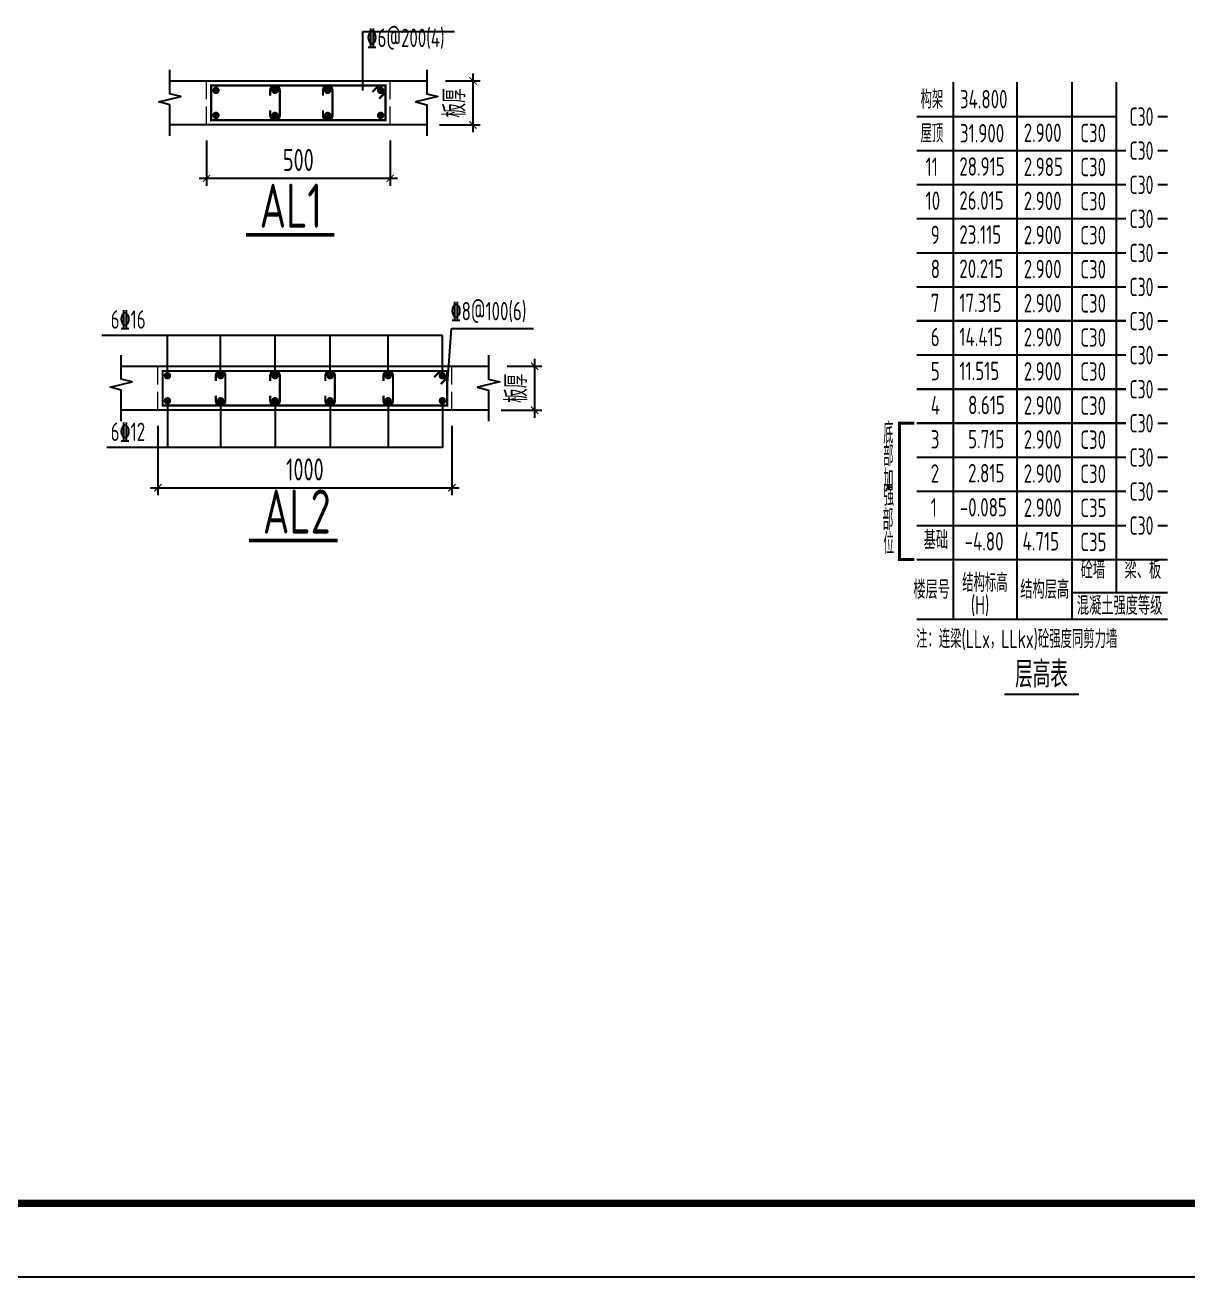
# Model space of a CAD drawing. Extents: x -461650 to 361314, y 245336 to 769729.
# Drawn here: x 28878 to 44700, y 469559 to 486586 of the extents above; entities that cross this region are included whole.
import ezdxf
from ezdxf.enums import TextEntityAlignment as Align

# ---------------------------------------------------------------- set-up
doc = ezdxf.new("R2010")
doc.units = 0
doc.header["$LTSCALE"] = 1000
doc.linetypes.add('DASH', pattern=[0.35, 0.25, -0.1])
doc.layers.get('0').update_dxf_attribs({"linetype": 'CONTINUOUS'})
doc.layers.get('DEFPOINTS').update_dxf_attribs({"linetype": 'CONTINUOUS'})
for name, color, linetype in [('-TK', 7, 'CONTINUOUS'), ('AXIS', 3, 'CONTINUOUS'), ('BEAM_DE', 7, 'CONTINUOUS'), ('NUM', 7, 'CONTINUOUS'), ('REIN', 6, 'CONTINUOUS'), ('S-0-TEXT', 7, 'CONTINUOUS'), ('S-B表格', 2, 'CONTINUOUS'), ('TEXT', 2, 'CONTINUOUS'), ('THIN', 7, 'CONTINUOUS'), ('大样详图_文字', 60, 'CONTINUOUS')]:
    doc.layers.add(name, color=color, linetype=linetype)
for name, color, linetype, lineweight in [('7549', 9, 'CONTINUOUS', 18), ('S-REIN', 12, 'CONTINUOUS', 50), ('S-Thin-D', 7, 'DASH', 18)]:
    doc.layers.add(name, color=color, linetype=linetype, lineweight=lineweight)
doc.styles.add('TSSD_DIMENSION', font='Tssdeng.shx', dxfattribs={"width": 0.7, "bigfont": 'tssdchn.shx'})
doc.styles.add('TSSD_Norm', font='Tssdeng.shx', dxfattribs={"bigfont": 'tssdchn.shx'})
doc.styles.add('TSSD_REIN', font='tssdeng.shx', dxfattribs={"width": 0.7, "height": 300, "bigfont": 'tssdchn.shx'})
doc.dimstyles.new('TSSD_25_100', dxfattribs={"dimtxt": 300, "dimasz": 100, "dimexe": 100, "dimexo": 250, "dimgap": 100, "dimtad": 1, "dimdec": 0, "dimlfac": 0.25, "dimzin": 0, "dimdsep": 46, "dimtxsty": 'TSSD_DIMENSION', "dimblk": 'ARCHTICK', "dimcen": 0, "dimdle": 100, "dimclrt": 7, "dimadec": 0, "dimazin": 0, "dimtfac": 1, "dimtdec": 0, "dimtix": 1, "dimtmove": 2, "dimatfit": 3, "dimldrblk": 'ARCHTICK', "dimfxl": 0, "dimtolj": 1, "dimtzin": 0, "dimarcsym": 0})

# ---------------------------------------------------------------- blocks, each defined once
blk = doc.blocks.new('B20200424131938')
at = {"layer": '7549', "const_width": 40}
blk.add_lwpolyline([(417, 3688), (217, 3688), (217, 1834), (417, 1834)], dxfattribs=at)
at = {"layer": 'S-0-TEXT'}
blk.add_lwpolyline([(1641, 0, 27, 27, 0), (2658, 0, 0, 0, 0)], format="xyseb", dxfattribs=at)
at = {"layer": 'S-B表格'}
for p, q in [((952, 1021), (952, 8323)), ((1817, 1021), (1817, 8323)), ((2567, 1021), (2567, 8323)), ((3167, 1385), (3167, 8323)), ((452, 7859), (3167, 7859)), ((3731, 7859), (3862, 7859)), ((3731, 7859), (3862, 7859)), ((3731, 7859), (3862, 7859)), ((3731, 7859), (3862, 7859)), ((3731, 7859), (3862, 7859)), ((3731, 7859), (3862, 7859)), ((452, 7396), (3167, 7396)), ((452, 7396), (3167, 7396)), ((452, 7396), (3167, 7396)), ((452, 7396), (3167, 7396)), ((3167, 7396), (3298, 7396)), ((3167, 7396), (3298, 7396)), ((3167, 7396), (3298, 7396)), ((3167, 7396), (3298, 7396)), ((3167, 7396), (3298, 7396)), ((3167, 7396), (3298, 7396)), ((3731, 7396), (3862, 7396)), ((3731, 7396), (3862, 7396)), ((3731, 7396), (3862, 7396)), ((3731, 7396), (3862, 7396)), ((3731, 7396), (3862, 7396)), ((3731, 7396), (3862, 7396)), ((452, 6932), (3167, 6932)), ((452, 6932), (3167, 6932)), ((3167, 6932), (3298, 6932)), ((3167, 6932), (3298, 6932)), ((3167, 6932), (3298, 6932)), ((3731, 6932), (3862, 6932)), ((3731, 6932), (3862, 6932)), ((3731, 6932), (3862, 6932)), ((452, 6469), (3167, 6469)), ((452, 6469), (3167, 6469)), ((3167, 6469), (3298, 6469)), ((3167, 6469), (3298, 6469)), ((3167, 6469), (3298, 6469)), ((3731, 6469), (3862, 6469)), ((3731, 6469), (3862, 6469)), ((3731, 6469), (3862, 6469)), ((452, 6005), (3167, 6005)), ((452, 6005), (3167, 6005)), ((3167, 6005), (3298, 6005)), ((3167, 6005), (3298, 6005)), ((3167, 6005), (3298, 6005)), ((3731, 6005), (3862, 6005)), ((3731, 6005), (3862, 6005)), ((3731, 6005), (3862, 6005)), ((452, 5542), (3167, 5542)), ((452, 5542), (3167, 5542)), ((3167, 5542), (3298, 5542)), ((3167, 5542), (3298, 5542)), ((3167, 5542), (3298, 5542)), ((3731, 5542), (3862, 5542)), ((3731, 5542), (3862, 5542)), ((3731, 5542), (3862, 5542)), ((452, 5078), (3167, 5078)), ((452, 5078), (3167, 5078)), ((3167, 5078), (3298, 5078)), ((3167, 5078), (3298, 5078)), ((3167, 5078), (3298, 5078)), ((3731, 5078), (3862, 5078)), ((3731, 5078), (3862, 5078)), ((3731, 5078), (3862, 5078)), ((452, 4615), (3167, 4615)), ((3167, 4615), (3298, 4615)), ((3731, 4615), (3862, 4615)), ((452, 4151), (3167, 4151)), ((3167, 4151), (3298, 4151)), ((3731, 4151), (3862, 4151)), ((452, 3688), (3167, 3688)), ((3167, 3688), (3298, 3688)), ((3731, 3688), (3862, 3688)), ((452, 3224), (3167, 3224)), ((3167, 3224), (3298, 3224)), ((3731, 3224), (3862, 3224)), ((452, 2761), (3167, 2761)), ((3167, 2761), (3298, 2761)), ((3731, 2761), (3862, 2761)), ((452, 2297), (3167, 2297)), ((3167, 2297), (3298, 2297)), ((3731, 2297), (3862, 2297)), ((452, 1834), (3167, 1834)), ((452, 1834), (3862, 1834)), ((452, 1834), (2854, 1834)), ((452, 1834), (2854, 1834)), ((2567, 1385), (3862, 1385)), ((452, 1021), (3862, 1021))]:
    blk.add_line(p, q, dxfattribs=at)
at = {"style": 'TSSD_REIN'}
for s, width, p, p2 in [('底', 0.535575, (-3, 3408), (134, 3408)), ('部', 0.530918, (-3, 3100), (134, 3100)), ('加', 0.526341, (-3, 2774), (134, 2774))]:
    blk.add_text(s, height=285, dxfattribs=dict(at, width=width)).set_placement(p, p2, align=Align.FIT)
for s, height, width, p in [('强', 285, 0.535575, (-3, 2477)), ('部', 285, 0.535575, (-13, 2146)), ('位', 285, 0.535575, (-3, 1820)), ('砼墙', 250, 0.7, (2681, 1495)), ('梁、板', 250, 0.7, (3279, 1495))]:
    blk.add_text(s, height=height, dxfattribs=dict(at, width=width)).set_placement(p, align=Align.BOTTOM_LEFT)
for s, width, p in [('楼层号', 0.7, (405, 1299)), ('结构标高', 0.65, (1070, 1392)), ('结构层高', 0.7, (1860, 1299)), ('(H)', 0.65, (1188, 1086)), ('混凝土强度等级', 0.7, (2629, 1080))]:
    blk.add_text(s, height=250, dxfattribs=dict(at, width=width)).set_placement(p)
at = {"layer": 'S-0-TEXT', "style": 'TSSD_REIN', "width": 0.7}
blk.add_text('层高表', height=360, dxfattribs=at).set_placement((1790, 90))
at = {"layer": 'S-B表格', "style": 'TSSD_REIN'}
for s, width, p in [('构架', 0.65, (503, 7966)), ('34.800', 0.7, (1039, 7969)), ('C30', 0.65, (3345, 7731)), ('C30', 0.65, (3345, 7731)), ('屋顶', 0.65, (503, 7502)), ('31.900', 0.7, (1039, 7505)), ('2.900', 0.7, (1907, 7512)), ('C30', 0.7, (2675, 7508)), ('C30', 0.65, (3345, 7268)), ('C30', 0.65, (3345, 7268)), ('11', 0.7, (572, 7050)), ('28.915', 0.7, (1031, 7053)), ('2.985', 0.7, (1907, 7048)), ('C30', 0.7, (2675, 7045)), ('C30', 0.65, (3345, 6804)), ('10', 0.7, (572, 6587)), ('26.015', 0.7, (1031, 6590)), ('2.900', 0.7, (1907, 6585)), ('C30', 0.7, (2675, 6581)), ('C30', 0.65, (3345, 6341)), ('9', 0.7, (642, 6123)), ('23.115', 0.7, (1031, 6126)), ('2.900', 0.7, (1907, 6121)), ('C30', 0.7, (2675, 6118)), ('C30', 0.65, (3345, 5877)), ('8', 0.7, (642, 5660)), ('20.215', 0.7, (1031, 5663)), ('2.900', 0.7, (1907, 5658)), ('C30', 0.7, (2675, 5654)), ('C30', 0.65, (3345, 5414)), ('17.315', 0.7, (1031, 5199)), ('7', 0.7, (642, 5196)), ('2.900', 0.7, (1907, 5194)), ('C30', 0.7, (2675, 5191)), ('C30', 0.65, (3345, 4950)), ('6', 0.7, (642, 4733)), ('14.415', 0.7, (1031, 4736)), ('2.900', 0.7, (1907, 4731)), ('C30', 0.7, (2675, 4727)), ('C30', 0.65, (3345, 4487)), ('5', 0.7, (642, 4269)), ('11.515', 0.7, (1031, 4272)), ('2.900', 0.7, (1907, 4267)), ('C30', 0.7, (2675, 4264)), ('C30', 0.65, (3345, 4023)), ('4', 0.7, (642, 3806)), ('8.615', 0.7, (1150, 3809)), ('2.900', 0.7, (1907, 3804)), ('C30', 0.7, (2675, 3800)), ('C30', 0.65, (3345, 3560)), ('3', 0.7, (642, 3342)), ('5.715', 0.7, (1150, 3345)), ('2.900', 0.7, (1907, 3340)), ('C30', 0.7, (2675, 3337)), ('C30', 0.65, (3345, 3096)), ('2', 0.7, (642, 2879)), ('2.815', 0.7, (1150, 2882)), ('2.900', 0.7, (1907, 2877)), ('C30', 0.7, (2675, 2873)), ('C30', 0.65, (3345, 2633)), ('1', 0.7, (642, 2415)), ('-0.085', 0.7, (1038, 2418)), ('2.900', 0.7, (1907, 2413)), ('C35', 0.7, (2675, 2410)), ('C30', 0.65, (3345, 2169)), ('基础', 0.7, (545, 1974)), ('-4.80', 0.7, (1103, 1955)), ('4.715', 0.7, (1891, 1955)), ('C35', 0.7, (2675, 1946))]:
    blk.add_text(s, height=250, dxfattribs=dict(at, width=width)).set_placement(p)
at = {"layer": 'TEXT', "style": 'TSSD_REIN', "width": 0.65}
blk.add_text('注：连梁(LLx，LLkx)砼强度同剪力墙', height=250, dxfattribs=at).set_placement((443, 627))
blk = doc.blocks.new('_ArchTick')
at = {"color": 0, "linetype": 'ByBlock', "const_width": 0.15}
blk.add_lwpolyline([(-0.5, -0.5), (0.5, 0.5)], dxfattribs=at)
blk = doc.blocks.new('*D3004')
at = {"layer": 'AXIS', "color": 0, "lineweight": -2}
for p, q in [((34596, 485827), (35072, 485827)), ((34972, 485927), (34972, 485127)), ((34515, 485227), (35072, 485227))]:
    blk.add_line(p, q, dxfattribs=at)
at = {"layer": 'DEFPOINTS', "color": 0}
for p in [(34346, 485827), (34265, 485227), (34972, 485227)]:
    blk.add_point(p, dxfattribs=at)
at = {"layer": 'AXIS', "color": 0, "lineweight": -2, "xscale": 100, "yscale": 100, "zscale": 100}
for p, rotation in [((34972, 485827), 90), ((34972, 485227), 270)]:
    blk.add_blockref('_ArchTick', p, dxfattribs=dict(at, rotation=rotation))
at = {"layer": 'AXIS', "color": 7, "insert": (34722, 485527), "char_height": 300, "attachment_point": 5, "rotation": 90, "style": 'TSSD_DIMENSION'}
blk.add_mtext('\\A1;板厚', dxfattribs=at)
blk = doc.blocks.new('*D3005')
at = {"layer": 'AXIS', "color": 0, "lineweight": -2}
for p, q in [((31346, 485017), (31346, 484401)), ((33846, 485017), (33846, 484401)), ((31246, 484501), (33946, 484501))]:
    blk.add_line(p, q, dxfattribs=at)
at = {"layer": 'DEFPOINTS', "color": 0}
for p in [(31346, 485267), (33846, 485267), (33846, 484501)]:
    blk.add_point(p, dxfattribs=at)
at = {"layer": 'AXIS', "color": 0, "lineweight": -2, "xscale": 100, "yscale": 100, "zscale": 100, "rotation": 180}
blk.add_blockref('_ArchTick', (31346, 484501), dxfattribs=at)
at = {"layer": 'AXIS', "color": 0, "lineweight": -2, "xscale": 100, "yscale": 100, "zscale": 100}
blk.add_blockref('_ArchTick', (33846, 484501), dxfattribs=at)
at = {"layer": 'AXIS', "color": 7, "insert": (32596, 484751), "char_height": 300, "attachment_point": 5, "style": 'TSSD_DIMENSION'}
blk.add_mtext('\\A1;500', dxfattribs=at)
blk = doc.blocks.new('*D3006')
at = {"layer": 'AXIS', "color": 0, "lineweight": -2}
for p, q in [((35811, 482046), (35811, 481246)), ((35435, 481946), (35911, 481946)), ((35354, 481346), (35911, 481346))]:
    blk.add_line(p, q, dxfattribs=at)
at = {"layer": 'DEFPOINTS', "color": 0}
for p in [(35185, 481946), (35104, 481346), (35811, 481346)]:
    blk.add_point(p, dxfattribs=at)
at = {"layer": 'AXIS', "color": 0, "lineweight": -2, "xscale": 100, "yscale": 100, "zscale": 100}
for p, rotation in [((35811, 481946), 90), ((35811, 481346), 270)]:
    blk.add_blockref('_ArchTick', p, dxfattribs=dict(at, rotation=rotation))
at = {"layer": 'AXIS', "color": 7, "insert": (35561, 481646), "char_height": 300, "attachment_point": 5, "rotation": 90, "style": 'TSSD_DIMENSION'}
blk.add_mtext('\\A1;板厚', dxfattribs=at)
blk = doc.blocks.new('*D3007')
at = {"layer": 'AXIS', "color": 0, "lineweight": -2}
for p, q in [((30685, 481136), (30685, 480192)), ((34685, 481136), (34685, 480192)), ((30585, 480292), (34785, 480292))]:
    blk.add_line(p, q, dxfattribs=at)
at = {"layer": 'DEFPOINTS', "color": 0}
for p in [(30685, 481386), (34685, 481386), (34685, 480292)]:
    blk.add_point(p, dxfattribs=at)
at = {"layer": 'AXIS', "color": 0, "lineweight": -2, "xscale": 100, "yscale": 100, "zscale": 100, "rotation": 180}
blk.add_blockref('_ArchTick', (30685, 480292), dxfattribs=at)
at = {"layer": 'AXIS', "color": 0, "lineweight": -2, "xscale": 100, "yscale": 100, "zscale": 100}
blk.add_blockref('_ArchTick', (34685, 480292), dxfattribs=at)
at = {"layer": 'AXIS', "color": 7, "insert": (32685, 480542), "char_height": 300, "attachment_point": 5, "style": 'TSSD_DIMENSION'}
blk.add_mtext('\\A1;1000', dxfattribs=at)
blk = doc.blocks.new('A1')
blk.add_lwpolyline([(0, 59400), (0, 0), (84100, 0), (84100, 59400)], close=True)
at = {"const_width": 100}
blk.add_lwpolyline([(2500, 58400), (2500, 1000), (83100, 1000), (83100, 58400)], close=True, dxfattribs=at)

msp = doc.modelspace()

# ---------------------------------------------------------------- linework, layer by layer
at = {"layer": 'BEAM_DE'}
for p, q in [((30845.76, 485827.18), (34345.76, 485827.18)), ((31345.76, 485227.18), (30845.76, 485227.18)), ((33845.76, 485227.18), (31345.76, 485227.18)), ((34345.76, 485227.18), (33845.76, 485227.18)), ((30185.26, 481946.43), (35185.26, 481946.43)), ((30685.26, 481346.43), (30185.26, 481346.43)), ((34685.26, 481346.43), (30685.26, 481346.43)), ((35185.26, 481346.43), (34685.26, 481346.43))]:
    msp.add_line(p, q, dxfattribs=at)
at = {"layer": 'REIN', "const_width": 30}
for points in [[(32213.76, 485427.18), (32213.76, 485357.18, 1), (32343.76, 485357.18), (32343.76, 485697.18, 1), (32213.76, 485697.18), (32213.76, 485627.18)], [(32930.76, 485427.18), (32930.76, 485357.18, 1), (33060.76, 485357.18), (33060.76, 485697.18, 1), (32930.76, 485697.18), (32930.76, 485627.18)], [(31473.26, 481546.43), (31473.26, 481476.43, 1), (31603.26, 481476.43), (31603.26, 481816.43, 1), (31473.26, 481816.43), (31473.26, 481746.43)], [(32213.76, 481546.43), (32213.76, 481476.43, 1), (32343.76, 481476.43), (32343.76, 481816.43, 1), (32213.76, 481816.43), (32213.76, 481746.43)], [(32963.26, 481546.43), (32963.26, 481476.43, 1), (33093.26, 481476.43), (33093.26, 481816.43, 1), (32963.26, 481816.43), (32963.26, 481746.43)], [(33753.43, 481546.43), (33753.43, 481476.43, 1), (33883.43, 481476.43), (33883.43, 481816.43, 1), (33753.43, 481816.43), (33753.43, 481746.43)]]:
    msp.add_lwpolyline(points, format="xyb", dxfattribs=at)
at = {"layer": 'S-B表格', "color": 6, "linetype": 'ByBlock', "ltscale": 0.5, "const_width": 30}
for points in [[(41010.07, 482562.34), (43856.45, 482562.34)], [(41010.07, 482098.84), (43856.45, 482098.84)], [(41010.07, 481635.34), (43856.45, 481635.34)], [(41010.07, 481171.84), (43856.45, 481171.84)]]:
    msp.add_lwpolyline(points, dxfattribs=at)
at = {"layer": 'S-REIN', "const_width": 30}
for points in [[(33780.76, 485762.18), (33780.76, 485292.18), (31410.76, 485292.18), (31410.76, 485762.18), (33780.76, 485762.18)], [(33603.98, 485677.32), (33688.83, 485762.18)], [(33780.76, 485670.25), (33695.9, 485585.4)], [(34620.26, 481881.43), (34620.26, 481411.43), (30750.26, 481411.43), (30750.26, 481881.43), (34620.26, 481881.43)], [(34443.48, 481796.58), (34528.34, 481881.43)], [(34620.26, 481789.51), (34535.41, 481704.65)]]:
    msp.add_lwpolyline(points, dxfattribs=at)
at = {"layer": 'S-REIN', "const_width": 50}
for points in [[(31450.76, 485697.18, 1), (31500.76, 485697.18, 1)], [(32253.76, 485697.18, 1), (32303.76, 485697.18, 1)], [(32970.76, 485697.18, 1), (33020.76, 485697.18, 1)], [(33690.76, 485697.18, 1), (33740.76, 485697.18, 1)], [(31450.76, 485357.18, 1), (31500.76, 485357.18, 1)], [(32253.76, 485357.18, 1), (32303.76, 485357.18, 1)], [(32970.76, 485357.18, 1), (33020.76, 485357.18, 1)], [(33690.76, 485357.18, 1), (33740.76, 485357.18, 1)], [(30790.26, 481816.43, 1), (30840.26, 481816.43, 1)], [(31513.26, 481816.43, 1), (31563.26, 481816.43, 1)], [(32253.76, 481816.43, 1), (32303.76, 481816.43, 1)], [(33003.26, 481816.43, 1), (33053.26, 481816.43, 1)], [(33793.43, 481816.43, 1), (33843.43, 481816.43, 1)], [(34530.26, 481816.43, 1), (34580.26, 481816.43, 1)], [(30790.26, 481476.43, 1), (30840.26, 481476.43, 1)], [(31513.26, 481476.43, 1), (31563.26, 481476.43, 1)], [(32253.76, 481476.43, 1), (32303.76, 481476.43, 1)], [(33003.26, 481476.43, 1), (33053.26, 481476.43, 1)], [(33793.43, 481476.43, 1), (33843.43, 481476.43, 1)], [(34530.26, 481476.43, 1), (34580.26, 481476.43, 1)]]:
    msp.add_lwpolyline(points, format="xyb", close=True, dxfattribs=at)
at = {"layer": 'S-Thin-D'}
for p, q in [((31345.76, 485227.18), (31345.76, 485827.18)), ((33845.76, 485227.18), (33845.76, 485827.18)), ((30685.26, 481346.43), (30685.26, 481946.43)), ((34685.26, 481346.43), (34685.26, 481946.43))]:
    msp.add_line(p, q, dxfattribs=at)
at = {"layer": 'TEXT', "const_width": 50}
for points in [[(31881.91, 483732.67), (33087.31, 483732.67)], [(31926, 479573.71), (33131.4, 479573.71)]]:
    msp.add_lwpolyline(points, dxfattribs=at)
at = {"layer": 'THIN'}
for points in [[(30845.76, 485077.18), (30845.76, 485502.18), (30695.76, 485539.68), (30995.76, 485614.68), (30845.76, 485652.18), (30845.76, 485977.18)], [(34345.76, 485977.18), (34345.76, 485652.18), (34495.76, 485614.68), (34195.76, 485539.68), (34345.76, 485502.18), (34345.76, 485077.18)], [(30185.26, 481196.43), (30185.26, 481621.43), (30035.26, 481658.93), (30335.26, 481733.93), (30185.26, 481771.43), (30185.26, 482096.43)], [(35185.26, 482096.43), (35185.26, 481771.43), (35335.26, 481733.93), (35035.26, 481658.93), (35185.26, 481621.43), (35185.26, 481196.43)]]:
    msp.add_lwpolyline(points, dxfattribs=at)
at = {"layer": '大样详图_文字'}
for p, q in [((33472.96, 486497.18), (34718.97, 486497.18)), ((33472.96, 485697.18), (33472.96, 486497.18)), ((34555.26, 482361.65), (29924.37, 482361.65)), ((30815.26, 481816.43), (30815.26, 482361.65)), ((31538.26, 481816.43), (31538.26, 482361.65)), ((32278.76, 481816.43), (32278.76, 482361.65)), ((33028.26, 481816.43), (33028.26, 482361.65)), ((33818.43, 481816.43), (33818.43, 482361.65)), ((34555.26, 481816.43), (34555.26, 482361.65)), ((34620.26, 481646.43), (34678.37, 482459.65)), ((34678.37, 482459.65), (35793.87, 482459.65)), ((30815.26, 481476.43), (30815.26, 480840.65)), ((31538.26, 481476.43), (31538.26, 480840.65)), ((32278.76, 481476.43), (32278.76, 480840.65)), ((33028.26, 481476.43), (33028.26, 480840.65)), ((33818.43, 481476.43), (33818.43, 480840.65)), ((34555.26, 481476.43), (34555.26, 480840.65)), ((34555.26, 480840.65), (29991.37, 480840.65))]:
    msp.add_line(p, q, dxfattribs=at)

# ---------------------------------------------------------------- block references
at = {"layer": '-TK'}
msp.add_blockref('A1', (-27258.09, 469559.47), dxfattribs=at)
at = {"layer": 'S-B表格'}
msp.add_blockref('B20200424131938', (40558.44, 477484.24), dxfattribs=at)

# ---------------------------------------------------------------- texts
at = {"layer": 'NUM', "style": 'TSSD_Norm', "width": 0.7}
for s, p in [('AL1', (32069.95, 483828.51)), ('AL2', (32114.03, 479669.55))]:
    msp.add_text(s, height=600, dxfattribs=at).set_placement(p)
at = {"layer": '大样详图_文字', "style": 'TSSD_REIN', "width": 0.7}
for s, p in [('%%1326@200(4)', (33524.1, 486211.66)), ('6%%13216', (30043.32, 482381.52)), ('%%1328@100(6)', (34667.6, 482495.14))]:
    msp.add_text(s, height=250, dxfattribs=at).set_placement(p, align=Align.BOTTOM_LEFT)
at = {"layer": '大样详图_文字', "color": 1, "style": 'TSSD_REIN', "width": 0.7}
msp.add_text('6%%13212', height=250, dxfattribs=at).set_placement((30043.32, 480854.02), align=Align.BOTTOM_LEFT)

# ---------------------------------------------------------------- dimensions: what is measured, and where the dimension line sits
at = {"layer": 'AXIS'}
for base, p1, p2, picture, middle in [((34971.8, 485227.18), (34345.76, 485827.18), (34264.58, 485227.18), '*D3004', (34721.8, 485527.18)), ((35811.3, 481346.43), (35185.26, 481946.43), (35104.08, 481346.43), '*D3006', (35561.3, 481646.43))]:
    dim = msp.add_linear_dim(base=base, p1=p1, p2=p2, angle=90, text='板厚', dimstyle='TSSD_25_100', dxfattribs=at)
    dim.commit()
    dim.dimension.update_dxf_attribs({"geometry": picture, "text_midpoint": middle})
dim = msp.add_linear_dim(base=(33845.76, 484501.42), p1=(31345.76, 485266.92), p2=(33845.76, 485266.92), text='500', dimstyle='TSSD_25_100', dxfattribs=at)
dim.commit()
dim.dimension.update_dxf_attribs({"geometry": '*D3005', "text_midpoint": (32595.76, 484751.42)})
dim = msp.add_linear_dim(base=(34685.26, 480292.17), p1=(30685.26, 481386.17), p2=(34685.26, 481386.17), dimstyle='TSSD_25_100', dxfattribs=at)
dim.commit()
dim.dimension.update_dxf_attribs({"geometry": '*D3007', "text_midpoint": (32685.26, 480542.17)})

doc.saveas('drawing.dxf')
